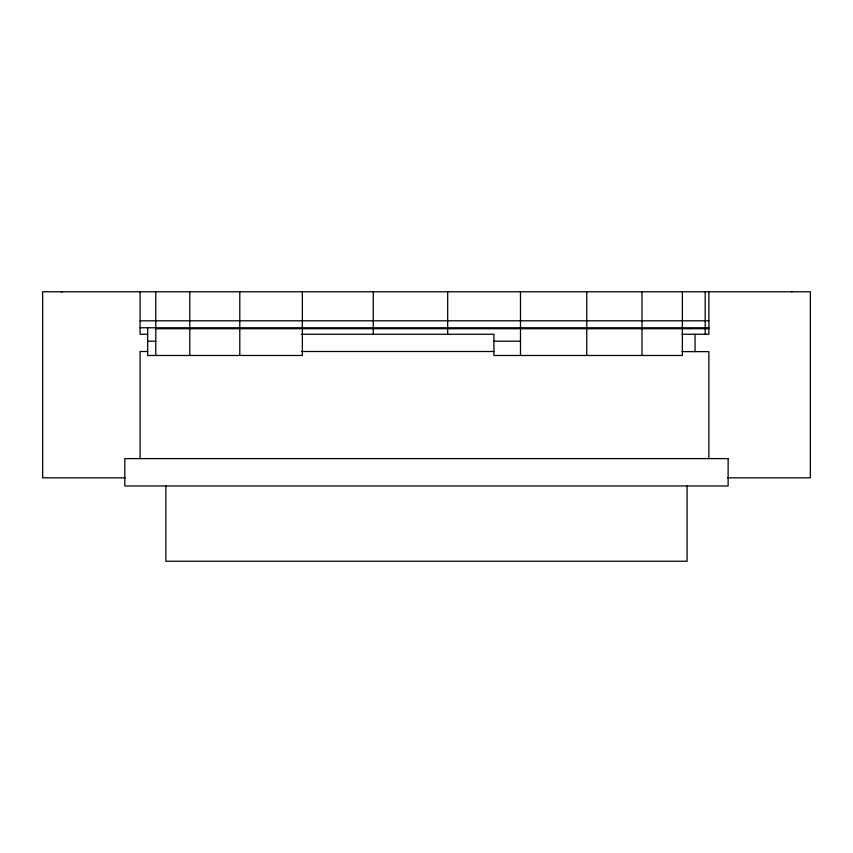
<?xml version="1.0" encoding="UTF-8"?>
<svg xmlns="http://www.w3.org/2000/svg" width="853" height="853" viewBox="0 0 853 853"><rect width="100%" height="100%" fill="white"/><g stroke="black" fill="none" stroke-linecap="round" stroke-linejoin="round"><path stroke-width="1.28" d="M791.445 291.769L792.074 291.758M140.095 320.813L708.886 320.813M140.095 327.765L708.886 327.765M155.779 328.714L708.886 328.714M147.676 334.259L140.095 334.259L140.095 291.758M301.397 334.259L493.919 334.259L493.919 355.477L682.379 355.477L682.379 291.758M682.005 334.259L708.886 334.259L708.886 291.758M147.676 341.2L155.779 341.2M493.919 341.2L520.49 341.2M147.676 351.5L140.095 351.5L140.095 458.615M301.397 351.5L493.919 351.5M681.973 351.628L708.886 351.628L708.886 458.615M125.284 477.84L42.65 477.84L42.65 291.758L810.35 291.758L810.35 477.84L727.716 477.84M60.936 291.758L62.493 291.769M705.196 291.758L705.196 334.259M695.035 334.259L695.035 351.628M687.081 485.975L687.081 561.242L165.855 561.242L165.855 485.975M641.978 291.758L641.978 355.477M586.768 291.758L586.768 355.477M520.49 291.758L520.49 355.477M447.676 291.758L447.676 334.259M373.273 291.758L373.273 334.259M302.367 291.758L302.367 355.477L147.676 355.477L147.676 327.765M239.789 291.758L239.789 355.477M189.782 291.758L189.782 355.477M155.779 291.758L155.779 355.477M728.131 458.615L124.805 458.615L124.805 485.975L728.131 485.975L728.131 458.615"/></g></svg>
